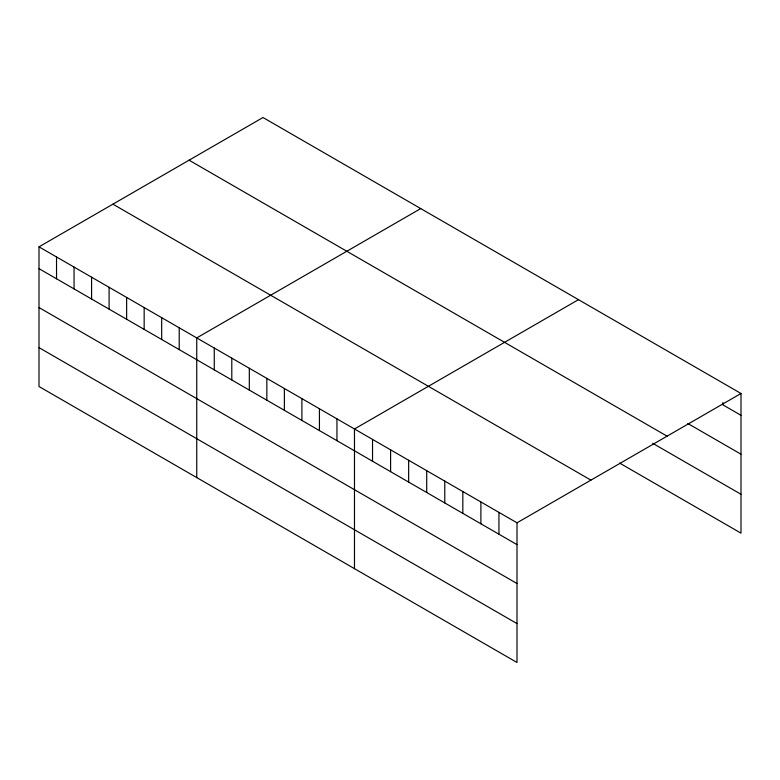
<?xml version="1.0" encoding="UTF-8"?>
<svg xmlns="http://www.w3.org/2000/svg" width="780" height="780" viewBox="0 0 780 780"><rect width="100%" height="100%" fill="white"/><g stroke="black" fill="none" stroke-linecap="round" stroke-linejoin="round"><path stroke-width="1.17" d="M39 246.841L517.004 522.815L517.004 662.483L39 386.51L39 246.841L262.997 117.517L741 393.49L741 533.159L619.612 463.076M420.742 208.582L196.745 337.906L196.745 477.584M578.477 299.656L354.481 428.981L354.481 568.659M517.004 522.815L741 393.49M741 415.311L722.943 404.888L722.943 402.46M687.833 423.501L741 454.204M189.082 160.192L667.085 436.166M652.714 443.303L741 494.267M112.915 204.165L590.918 480.129M39 268.661L517.004 544.635M39 307.554L517.004 583.528M39 347.627L517.004 623.591M498.947 512.382L498.947 534.212M480.889 501.959L480.889 523.78M462.832 491.536L462.832 513.357M444.776 481.104L444.776 502.934M426.709 470.681L426.709 492.502M408.652 460.258L408.652 482.079M390.595 449.826L390.595 471.656M372.538 439.403L372.538 461.233M336.95 418.86L336.95 440.68M319.43 408.74L319.43 430.57M301.899 398.619L301.899 420.449M284.378 388.498L284.378 410.329M266.848 378.388L266.848 400.208M249.317 368.267L249.317 390.088M231.797 358.147L231.797 379.967M214.266 348.026L214.266 369.847M179.215 327.785L179.215 349.615M161.684 317.674L161.684 339.495M144.163 307.554L144.163 329.375M126.633 297.433L126.633 319.254M109.103 287.313L109.103 309.133M91.582 277.192L91.582 299.023M74.051 267.072L74.051 288.902M56.53 256.952L56.53 278.782"/></g></svg>
